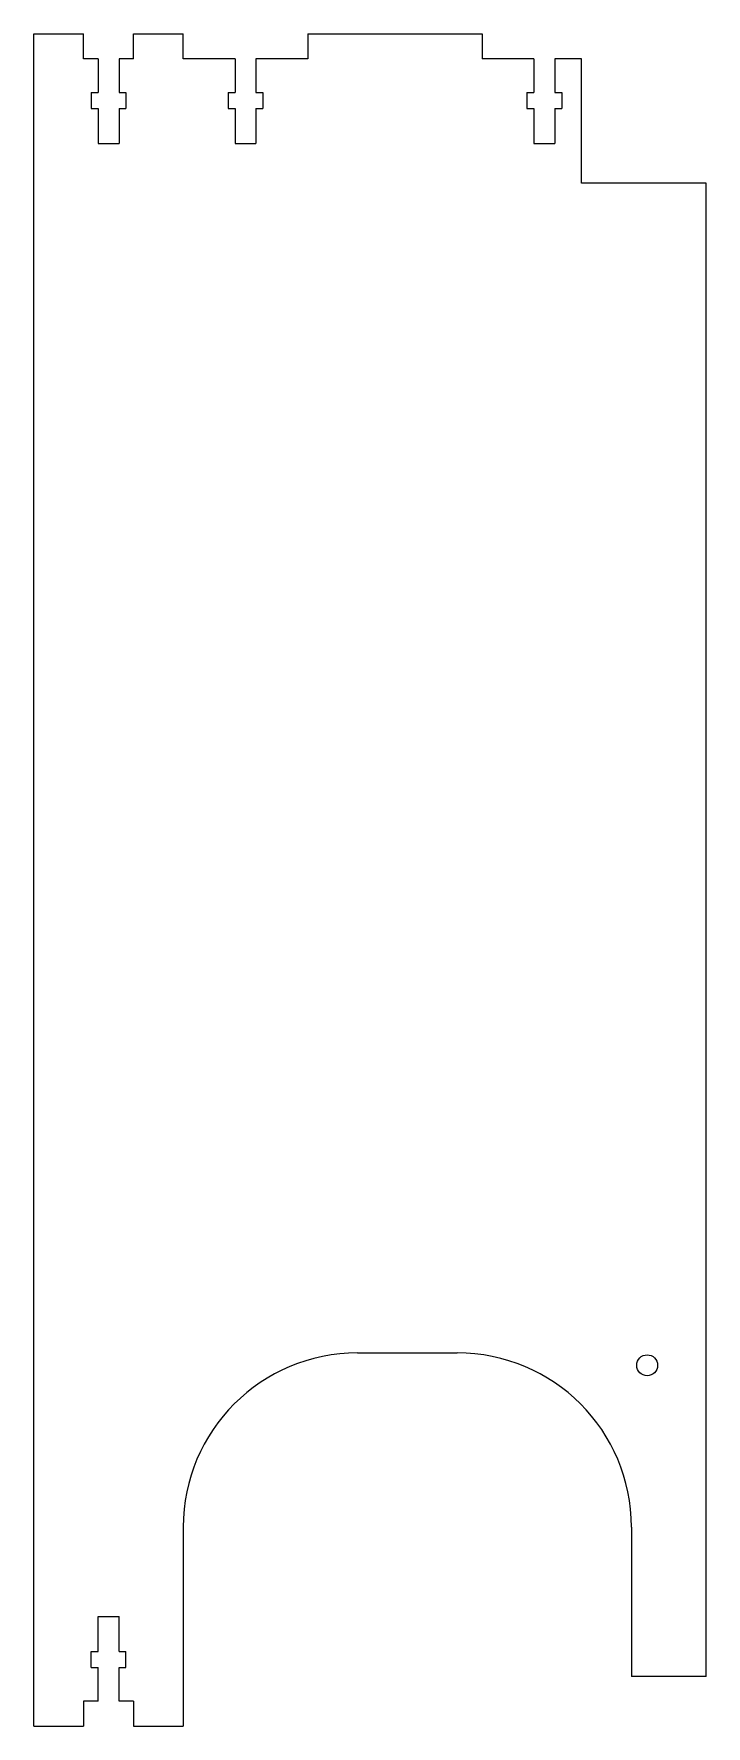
# Model space of a CAD drawing. Header units: millimetres. Extents: x -110 to 25, y -5 to 335.
import ezdxf

# ---------------------------------------------------------------- set-up
doc = ezdxf.new("R2010")
doc.units = ezdxf.units.MM

msp = doc.modelspace()

# ---------------------------------------------------------------- linework, layer by layer
at = {"color": 7, "linetype": 'Continuous', "lineweight": 25}
for p, q in [((-110, -5), (-110, 335)), ((-110, 335), (-100, 335)), ((-100, 330), (-100, 335)), ((-90, 330), (-90, 335)), ((-90, 335), (-80, 335)), ((-80, 330), (-80, 335)), ((-55, 335), (-55, 330)), ((-55, 335), (-20, 335)), ((-20, 335), (-20, 330)), ((-97.1, 330), (-100, 330)), ((-97.1, 330), (-97.1, 323.2)), ((-92.9, 330), (-92.9, 323.2)), ((-90, 330), (-92.9, 330)), ((-69.6, 330), (-80, 330)), ((-69.6, 330), (-69.6, 323.2)), ((-65.4, 330), (-65.4, 323.2)), ((-55, 330), (-65.4, 330)), ((-9.6, 330), (-20, 330)), ((-9.6, 330), (-9.6, 323.2)), ((-5.4, 330), (-5.4, 323.2)), ((0, 330), (-5.4, 330)), ((0, 305), (0, 330)), ((-98.5, 323.2), (-97.1, 323.2)), ((-98.5, 323.2), (-98.5, 320)), ((-92.9, 323.2), (-91.5, 323.2)), ((-91.5, 323.2), (-91.5, 320)), ((-71, 323.2), (-69.6, 323.2)), ((-71, 323.2), (-71, 320)), ((-65.4, 323.2), (-64, 323.2)), ((-64, 323.2), (-64, 320)), ((-11, 323.2), (-9.6, 323.2)), ((-11, 323.2), (-11, 320)), ((-5.4, 323.2), (-4, 323.2)), ((-4, 323.2), (-4, 320)), ((-98.5, 320), (-97.1, 320)), ((-97.1, 320), (-97.1, 313)), ((-92.9, 320), (-92.9, 313)), ((-92.9, 320), (-91.5, 320)), ((-71, 320), (-69.6, 320)), ((-69.6, 320), (-69.6, 313)), ((-65.4, 320), (-65.4, 313)), ((-65.4, 320), (-64, 320)), ((-11, 320), (-9.6, 320)), ((-9.6, 320), (-9.6, 313)), ((-5.4, 320), (-5.4, 313)), ((-5.4, 320), (-4, 320)), ((-97.1, 313), (-92.9, 313)), ((-69.6, 313), (-65.4, 313)), ((-9.6, 313), (-5.4, 313)), ((25, 305), (0, 305)), ((25, 5), (25, 305)), ((-45, 70), (-25, 70)), ((-80, 35), (-80, -5)), ((10, 35), (10, 5)), ((-97.1, 17), (-92.9, 17)), ((-97.1, 10), (-97.1, 17)), ((-92.9, 10), (-92.9, 17)), ((-98.5, 10), (-97.1, 10)), ((-98.5, 6.8), (-98.5, 10)), ((-98.5, 6.8), (-97.1, 6.8)), ((-97.1, 0), (-97.1, 6.8)), ((-92.9, 10), (-91.5, 10)), ((-92.9, 0), (-92.9, 6.8)), ((-92.9, 6.8), (-91.5, 6.8)), ((-91.5, 6.8), (-91.5, 10)), ((25, 5), (10, 5)), ((-97.1, 0), (-100, 0)), ((-100, 0), (-100, -5)), ((-90, 0), (-92.9, 0)), ((-90, 0), (-90, -5)), ((-110, -5), (-100, -5)), ((-90, -5), (-80, -5))]:
    msp.add_line(p, q, dxfattribs=at)
msp.add_circle((13.16, 67.5), 2.1, dxfattribs=at)
for centre, start, end in [((-45, 35), 90, 180), ((-25, 35), 0, 90)]:
    msp.add_arc(centre, 35, start, end, dxfattribs=at)

doc.saveas('drawing.dxf')
